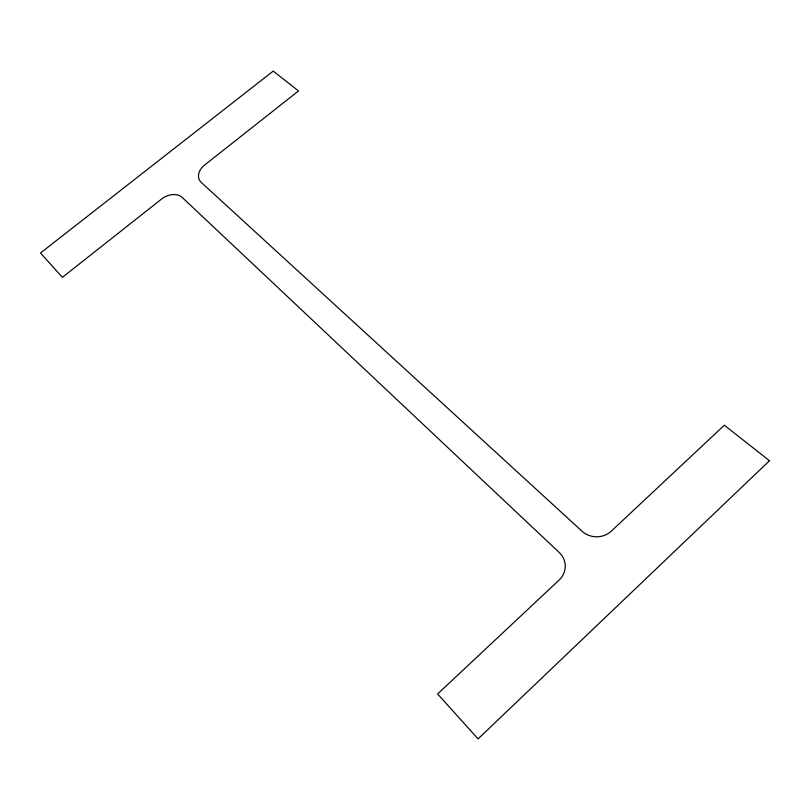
<?xml version="1.0" encoding="UTF-8"?>
<svg xmlns="http://www.w3.org/2000/svg" width="810" height="810" viewBox="0 0 810 810"><rect width="100%" height="100%" fill="white"/><g stroke="black" fill="none" stroke-linecap="round" stroke-linejoin="round"><path stroke-width="1.21" d="M769.5 460.718L478.082 738.902L437.613 693.957L559.103 580.092A20.574 19.43 -4 0 0 559.254 552.531L182.24 197.468A15.765 11.553 -28.9 0 0 161.595 199.017L62.41 277.334L40.5 253.003L273.233 71.098L298.495 90.933L204.606 165.058A15.603 11.38 -26.6 0 0 201.244 182.412L582.076 531.269A20.554 18.812 1 0 0 611.317 531.147L724.312 425.24L769.5 460.718"/></g></svg>
